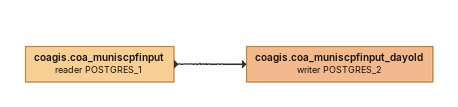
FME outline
coagis.coa_muniscpfinput (reader POSTGRES_1)
    -> coagis.coa_muniscpfinput_dayold (writer POSTGRES_2)
coagis.coa_muniscpfinput_dayold (writer POSTGRES_2)
